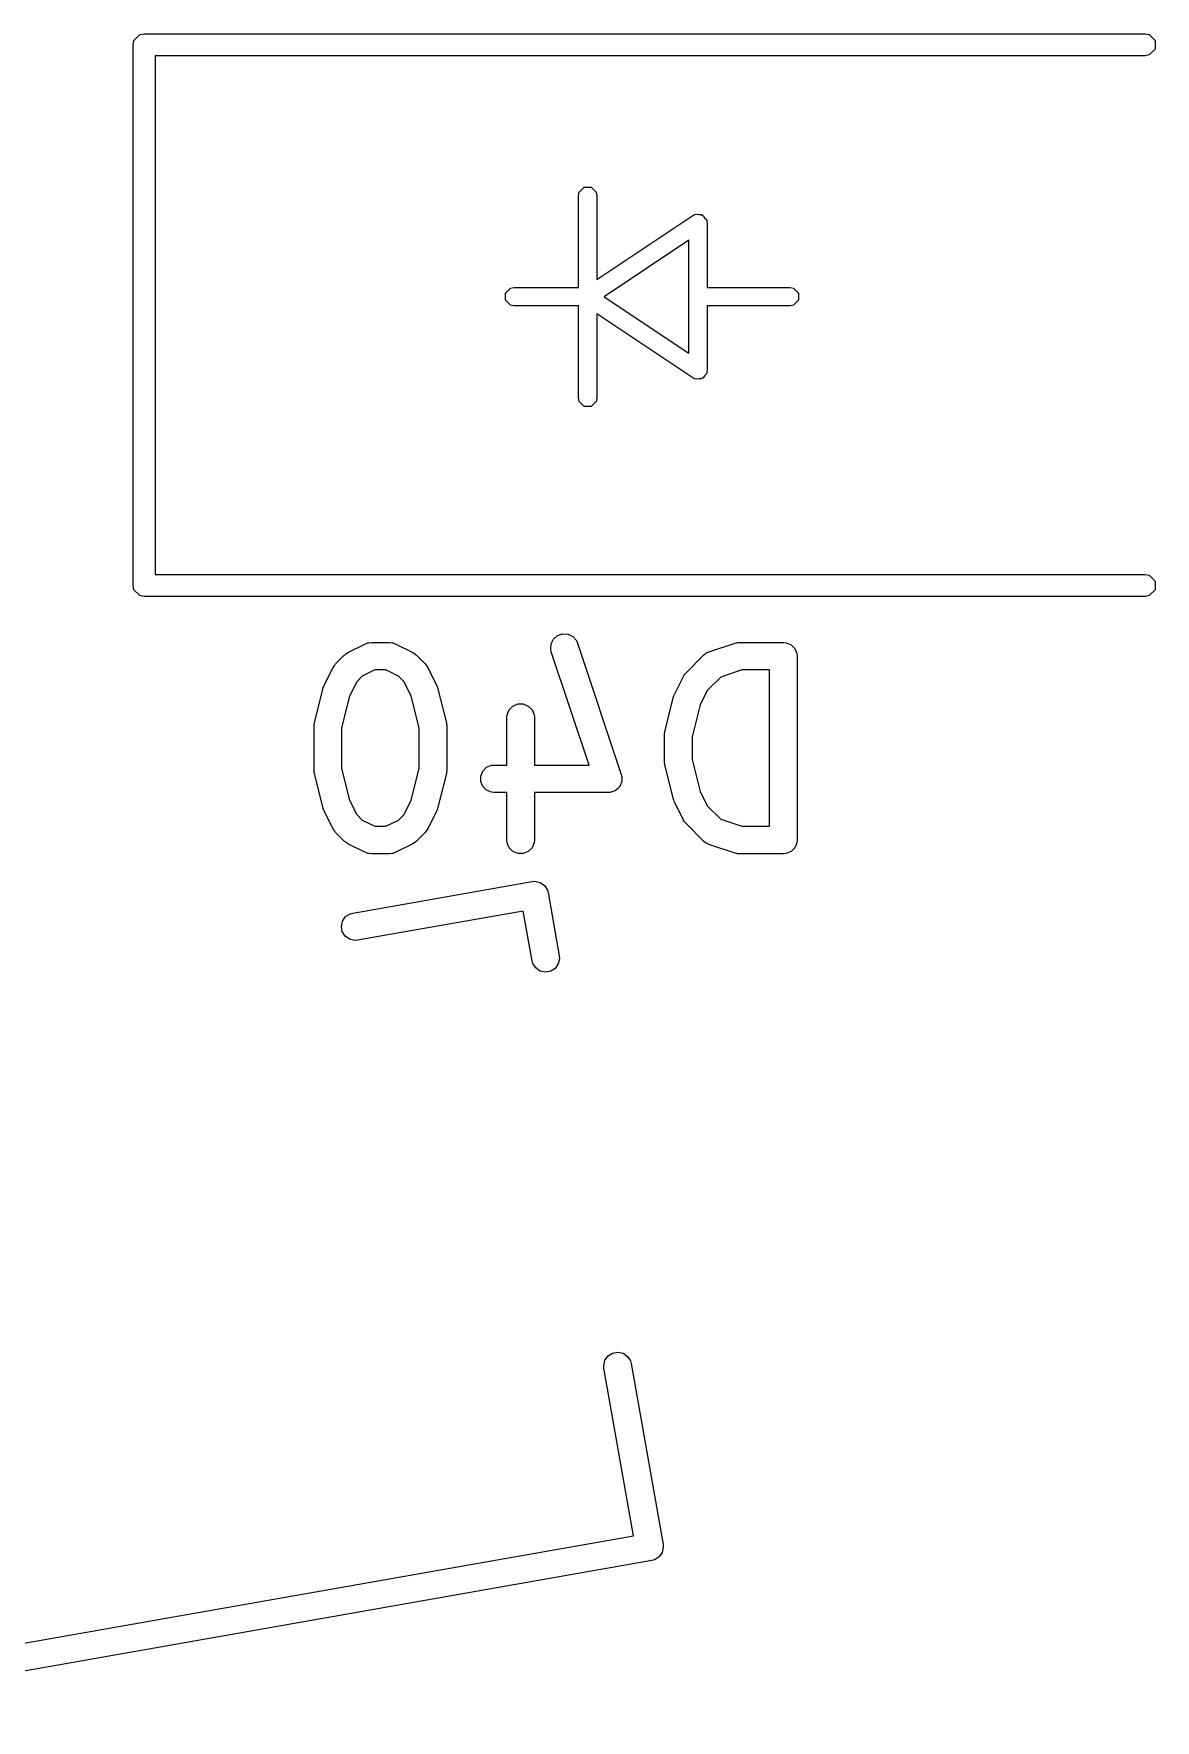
# Model space of a CAD drawing. Extents: x 2.6 to 14.1, y -9.2 to -3.9.
# Drawn here: x 10.7171 to 10.9571, y -6.8605 to -6.4994 of the extents above; entities that cross this region are included whole.
import ezdxf

# ---------------------------------------------------------------- set-up
doc = ezdxf.new("R2010")
doc.units = 0
doc.header["$MEASUREMENT"] = 0
doc.layers.add('BLACK', color=7, linetype='CONTINUOUS')

msp = doc.modelspace()

# ---------------------------------------------------------------- linework, layer by layer
at = {"layer": 'BLACK', "linetype": 'CONTINUOUS'}
for p, q in [((10.73835, -6.5018), (10.73853, -6.5009)), ((10.73835, -6.61755), (10.73835, -6.5018)), ((10.73853, -6.5009), (10.73981, -6.49962)), ((10.73981, -6.49962), (10.74071, -6.49944)), ((10.74071, -6.49944), (10.95489, -6.49944)), ((10.95489, -6.49944), (10.95579, -6.49962)), ((10.95579, -6.49962), (10.95707, -6.5009)), ((10.95707, -6.5009), (10.95707, -6.50271)), ((10.95489, -6.50417), (10.74307, -6.50417)), ((10.74307, -6.50417), (10.74307, -6.61519)), ((10.95579, -6.50399), (10.95489, -6.50417)), ((10.95707, -6.50271), (10.95579, -6.50399)), ((10.83363, -6.53409), (10.83378, -6.53333)), ((10.83363, -6.55377), (10.83363, -6.53409)), ((10.83378, -6.53333), (10.83484, -6.53227)), ((10.83484, -6.53227), (10.83635, -6.53227)), ((10.83635, -6.53227), (10.83741, -6.53333)), ((10.83741, -6.53333), (10.83756, -6.53409)), ((10.83756, -6.53409), (10.83756, -6.55206)), ((10.83756, -6.55206), (10.85812, -6.53835)), ((10.85812, -6.53835), (10.85839, -6.53824)), ((10.85839, -6.53824), (10.85846, -6.53817)), ((10.85846, -6.53817), (10.85856, -6.53817)), ((10.85856, -6.53817), (10.85883, -6.53806)), ((10.85883, -6.53806), (10.8594, -6.53817)), ((10.8594, -6.53817), (10.85997, -6.53817)), ((10.85997, -6.53817), (10.86011, -6.53832)), ((10.86011, -6.53832), (10.86031, -6.53836)), ((10.86031, -6.53836), (10.86063, -6.53883)), ((10.86063, -6.53883), (10.86104, -6.53924)), ((10.86104, -6.53924), (10.86109, -6.53953)), ((10.86109, -6.53953), (10.86115, -6.53961)), ((10.86115, -6.53961), (10.86113, -6.53971)), ((10.86113, -6.53971), (10.86119, -6.53999)), ((10.86119, -6.53999), (10.86119, -6.55377)), ((10.85725, -6.54367), (10.83914, -6.55574)), ((10.85725, -6.56781), (10.85725, -6.54367)), ((10.81803, -6.55499), (10.81909, -6.55392)), ((10.81803, -6.55649), (10.81803, -6.55499)), ((10.81909, -6.55756), (10.81803, -6.55649)), ((10.81909, -6.55392), (10.81985, -6.55377)), ((10.81985, -6.55377), (10.83363, -6.55377)), ((10.83914, -6.55574), (10.85725, -6.56781)), ((10.86119, -6.55377), (10.8789, -6.55377)), ((10.8789, -6.55377), (10.87965, -6.55392)), ((10.87965, -6.55392), (10.88072, -6.55499)), ((10.88072, -6.55649), (10.87965, -6.55756)), ((10.88072, -6.55499), (10.88072, -6.55649)), ((10.81985, -6.55771), (10.81909, -6.55756)), ((10.83363, -6.55771), (10.81985, -6.55771)), ((10.83363, -6.57739), (10.83363, -6.55771)), ((10.85812, -6.57313), (10.83756, -6.55942)), ((10.83756, -6.55942), (10.83756, -6.57739)), ((10.8789, -6.55771), (10.86119, -6.55771)), ((10.86119, -6.55771), (10.86119, -6.57149)), ((10.87965, -6.55756), (10.8789, -6.55771)), ((10.85839, -6.57324), (10.85812, -6.57313)), ((10.85846, -6.57331), (10.85839, -6.57324)), ((10.85856, -6.57331), (10.85846, -6.57331)), ((10.85883, -6.57342), (10.85856, -6.57331)), ((10.8594, -6.57331), (10.85883, -6.57342)), ((10.85997, -6.57331), (10.8594, -6.57331)), ((10.86011, -6.57316), (10.85997, -6.57331)), ((10.86031, -6.57312), (10.86011, -6.57316)), ((10.86063, -6.57265), (10.86031, -6.57312)), ((10.86104, -6.57224), (10.86063, -6.57265)), ((10.86109, -6.57195), (10.86104, -6.57224)), ((10.86115, -6.57187), (10.86109, -6.57195)), ((10.86119, -6.57149), (10.86113, -6.57177)), ((10.86113, -6.57177), (10.86115, -6.57187)), ((10.83378, -6.57815), (10.83363, -6.57739)), ((10.83484, -6.57921), (10.83378, -6.57815)), ((10.83741, -6.57815), (10.83635, -6.57921)), ((10.83756, -6.57739), (10.83741, -6.57815)), ((10.83635, -6.57921), (10.83484, -6.57921)), ((10.73853, -6.61846), (10.73835, -6.61755)), ((10.74307, -6.61519), (10.95489, -6.61519)), ((10.95489, -6.61519), (10.95579, -6.61537)), ((10.95579, -6.61537), (10.95707, -6.61665)), ((10.95707, -6.61665), (10.95707, -6.61846)), ((10.73981, -6.61973), (10.73853, -6.61846)), ((10.74071, -6.61991), (10.73981, -6.61973)), ((10.95489, -6.61991), (10.74071, -6.61991)), ((10.95579, -6.61973), (10.95489, -6.61991)), ((10.95707, -6.61846), (10.95579, -6.61973)), ((10.82829, -6.62902), (10.82916, -6.62826)), ((10.82916, -6.62826), (10.83026, -6.6279)), ((10.83026, -6.6279), (10.83141, -6.62798)), ((10.83141, -6.62798), (10.83244, -6.62849)), ((10.83244, -6.62849), (10.83319, -6.62936)), ((10.78167, -6.63436), (10.78354, -6.63249)), ((10.78354, -6.63249), (10.78377, -6.6323)), ((10.78377, -6.6323), (10.78382, -6.63224)), ((10.78382, -6.63224), (10.78391, -6.63219)), ((10.78391, -6.63219), (10.78399, -6.63212)), ((10.78399, -6.63212), (10.78406, -6.63209)), ((10.78406, -6.63209), (10.78431, -6.63194)), ((10.78431, -6.63194), (10.78806, -6.63006)), ((10.78806, -6.63006), (10.7886, -6.62985)), ((10.7886, -6.62985), (10.78871, -6.62985)), ((10.78871, -6.62985), (10.78881, -6.62981)), ((10.78881, -6.62981), (10.78938, -6.62975)), ((10.78938, -6.62975), (10.79313, -6.62975)), ((10.79313, -6.62975), (10.79371, -6.62981)), ((10.79371, -6.62981), (10.79381, -6.62985)), ((10.79381, -6.62985), (10.79391, -6.62985)), ((10.79391, -6.62985), (10.79445, -6.63006)), ((10.79445, -6.63006), (10.7982, -6.63194)), ((10.7982, -6.63194), (10.79845, -6.63209)), ((10.79845, -6.63209), (10.79852, -6.63212)), ((10.79852, -6.63212), (10.7986, -6.63219)), ((10.7986, -6.63219), (10.79869, -6.63224)), ((10.79869, -6.63224), (10.79874, -6.6323)), ((10.79874, -6.6323), (10.79897, -6.63249)), ((10.79897, -6.63249), (10.80084, -6.63436)), ((10.8277, -6.6312), (10.82778, -6.63005)), ((10.82783, -6.63176), (10.8277, -6.6312)), ((10.82778, -6.63005), (10.82829, -6.62902)), ((10.8359, -6.656), (10.82783, -6.63176)), ((10.83319, -6.62936), (10.83343, -6.62989)), ((10.83343, -6.62989), (10.8428, -6.65801)), ((10.85666, -6.63624), (10.86041, -6.63249)), ((10.86041, -6.63249), (10.86086, -6.63212)), ((10.86086, -6.63212), (10.86095, -6.63208)), ((10.86095, -6.63208), (10.86104, -6.63201)), ((10.86104, -6.63201), (10.86156, -6.63178)), ((10.86156, -6.63178), (10.86719, -6.6299)), ((10.86719, -6.6299), (10.86747, -6.62984)), ((10.86747, -6.62984), (10.86755, -6.62981)), ((10.86755, -6.62981), (10.86765, -6.6298)), ((10.86765, -6.6298), (10.86775, -6.62977)), ((10.86775, -6.62977), (10.86783, -6.62978)), ((10.86783, -6.62978), (10.86812, -6.62975)), ((10.86812, -6.62975), (10.8775, -6.62975)), ((10.8775, -6.62975), (10.87807, -6.62981)), ((10.87807, -6.62981), (10.87914, -6.63025)), ((10.87914, -6.63025), (10.87995, -6.63106)), ((10.87995, -6.63106), (10.88039, -6.63213)), ((10.88039, -6.63213), (10.88045, -6.6327)), ((10.77924, -6.63888), (10.78112, -6.63513)), ((10.78112, -6.63513), (10.78127, -6.63488)), ((10.78127, -6.63488), (10.7813, -6.63481)), ((10.7813, -6.63481), (10.78137, -6.63473)), ((10.78137, -6.63473), (10.78142, -6.63464)), ((10.78142, -6.63464), (10.78148, -6.63459)), ((10.78148, -6.63459), (10.78167, -6.63436)), ((10.79008, -6.63565), (10.78738, -6.637)), ((10.79243, -6.63565), (10.79008, -6.63565)), ((10.79513, -6.637), (10.79243, -6.63565)), ((10.80084, -6.63436), (10.80103, -6.63459)), ((10.80103, -6.63459), (10.80109, -6.63464)), ((10.80109, -6.63464), (10.80114, -6.63473)), ((10.80114, -6.63473), (10.80121, -6.63481)), ((10.80121, -6.63481), (10.80124, -6.63488)), ((10.80124, -6.63488), (10.8014, -6.63513)), ((10.8014, -6.63513), (10.80327, -6.63888)), ((10.8686, -6.63565), (10.86409, -6.63716)), ((10.87454, -6.63565), (10.8686, -6.63565)), ((10.87454, -6.66912), (10.87454, -6.63565)), ((10.88045, -6.6327), (10.88045, -6.67207)), ((10.77714, -6.64698), (10.77902, -6.63948)), ((10.77902, -6.63948), (10.77903, -6.63944)), ((10.77903, -6.63942), (10.77913, -6.63918)), ((10.77903, -6.63944), (10.77903, -6.63942)), ((10.77913, -6.63918), (10.77921, -6.63894)), ((10.77921, -6.63894), (10.77923, -6.63892)), ((10.77923, -6.63892), (10.77924, -6.63888)), ((10.78618, -6.6382), (10.78467, -6.64123)), ((10.78738, -6.637), (10.78618, -6.6382)), ((10.79633, -6.6382), (10.79513, -6.637)), ((10.79784, -6.64123), (10.79633, -6.6382)), ((10.80327, -6.63888), (10.80329, -6.63892)), ((10.80329, -6.63892), (10.8033, -6.63894)), ((10.8033, -6.63894), (10.80339, -6.63918)), ((10.80339, -6.63918), (10.80348, -6.63942)), ((10.80348, -6.63942), (10.80348, -6.63944)), ((10.80348, -6.63944), (10.80349, -6.63948)), ((10.80349, -6.63948), (10.80537, -6.64698)), ((10.85423, -6.64075), (10.85611, -6.63701)), ((10.85611, -6.63701), (10.85626, -6.63676)), ((10.85626, -6.63676), (10.85629, -6.63669)), ((10.85629, -6.63669), (10.85636, -6.6366)), ((10.85636, -6.6366), (10.85642, -6.63652)), ((10.85642, -6.63652), (10.85647, -6.63646)), ((10.85647, -6.63646), (10.85666, -6.63624)), ((10.86409, -6.63716), (10.86117, -6.64007)), ((10.78467, -6.64123), (10.78296, -6.64806)), ((10.79955, -6.64806), (10.79784, -6.64123)), ((10.8188, -6.64418), (10.81961, -6.64337)), ((10.81961, -6.64337), (10.82068, -6.64293)), ((10.82068, -6.64293), (10.82183, -6.64293)), ((10.82183, -6.64293), (10.82289, -6.64337)), ((10.82289, -6.64337), (10.82371, -6.64418)), ((10.85213, -6.64886), (10.85401, -6.64136)), ((10.85401, -6.64136), (10.85402, -6.64132)), ((10.85402, -6.64132), (10.85403, -6.6413)), ((10.85403, -6.6413), (10.85412, -6.64106)), ((10.85412, -6.64106), (10.8542, -6.64081)), ((10.8542, -6.64081), (10.85422, -6.6408)), ((10.85422, -6.6408), (10.85423, -6.64075)), ((10.85966, -6.64311), (10.85795, -6.64994)), ((10.86117, -6.64007), (10.85966, -6.64311)), ((10.77713, -6.64708), (10.77714, -6.64698)), ((10.80537, -6.64698), (10.80538, -6.64708)), ((10.8183, -6.64582), (10.81836, -6.64525)), ((10.8183, -6.656), (10.8183, -6.64582)), ((10.81836, -6.64525), (10.8188, -6.64418)), ((10.82371, -6.64418), (10.82415, -6.64525)), ((10.82415, -6.64525), (10.82421, -6.64582)), ((10.82421, -6.64582), (10.82421, -6.656)), ((10.77705, -6.6477), (10.77706, -6.6476)), ((10.77705, -6.65707), (10.77705, -6.6477)), ((10.77706, -6.64756), (10.77709, -6.64734)), ((10.77706, -6.6476), (10.77706, -6.64756)), ((10.77709, -6.64734), (10.77711, -6.64712)), ((10.77711, -6.64712), (10.77713, -6.64708)), ((10.78296, -6.64806), (10.78296, -6.65671)), ((10.79955, -6.65671), (10.79955, -6.64806)), ((10.80538, -6.64708), (10.8054, -6.64712)), ((10.8054, -6.64712), (10.80542, -6.64734)), ((10.80542, -6.64734), (10.80545, -6.64756)), ((10.80545, -6.64756), (10.80545, -6.6476)), ((10.80545, -6.6476), (10.80546, -6.6477)), ((10.80546, -6.6477), (10.80546, -6.65707)), ((10.85205, -6.64943), (10.85208, -6.64922)), ((10.85206, -6.64947), (10.85205, -6.64943)), ((10.85205, -6.64957), (10.85206, -6.64947)), ((10.85205, -6.6552), (10.85205, -6.64957)), ((10.85208, -6.64922), (10.8521, -6.649)), ((10.8521, -6.649), (10.85212, -6.64896)), ((10.85212, -6.64896), (10.85213, -6.64886)), ((10.85795, -6.64994), (10.85795, -6.65484)), ((10.77706, -6.65717), (10.77705, -6.65707)), ((10.77706, -6.65722), (10.77706, -6.65717)), ((10.77709, -6.65743), (10.77706, -6.65722)), ((10.77711, -6.65765), (10.77709, -6.65743)), ((10.77713, -6.65769), (10.77711, -6.65765)), ((10.77714, -6.65779), (10.77713, -6.65769)), ((10.77902, -6.66529), (10.77714, -6.65779)), ((10.78296, -6.65671), (10.78467, -6.66354)), ((10.79784, -6.66354), (10.79955, -6.65671)), ((10.80537, -6.65779), (10.80349, -6.66529)), ((10.80538, -6.65769), (10.80537, -6.65779)), ((10.8054, -6.65765), (10.80538, -6.65769)), ((10.80542, -6.65743), (10.8054, -6.65765)), ((10.80545, -6.65722), (10.80542, -6.65743)), ((10.80546, -6.65707), (10.80545, -6.65717)), ((10.80545, -6.65717), (10.80545, -6.65722)), ((10.81273, -6.65837), (10.81317, -6.65731)), ((10.81317, -6.65731), (10.81399, -6.65649)), ((10.81399, -6.65649), (10.81505, -6.65605)), ((10.81505, -6.65605), (10.81563, -6.656)), ((10.81563, -6.656), (10.8183, -6.656)), ((10.82421, -6.656), (10.8359, -6.656)), ((10.85206, -6.6553), (10.85205, -6.6552)), ((10.85205, -6.65534), (10.85206, -6.6553)), ((10.85208, -6.65556), (10.85205, -6.65534)), ((10.8521, -6.65577), (10.85208, -6.65556)), ((10.85212, -6.65581), (10.8521, -6.65577)), ((10.85213, -6.65591), (10.85212, -6.65581)), ((10.85401, -6.66341), (10.85213, -6.65591)), ((10.85795, -6.65484), (10.85966, -6.66167)), ((10.81273, -6.65952), (10.81273, -6.65837)), ((10.81317, -6.66059), (10.81273, -6.65952)), ((10.81399, -6.6614), (10.81317, -6.66059)), ((10.81505, -6.66184), (10.81399, -6.6614)), ((10.84154, -6.66144), (10.84146, -6.66151)), ((10.84164, -6.6614), (10.84154, -6.66144)), ((10.84198, -6.66107), (10.84164, -6.6614)), ((10.84233, -6.66076), (10.84198, -6.66107)), ((10.84238, -6.66066), (10.84233, -6.66076)), ((10.84246, -6.66059), (10.84238, -6.66066)), ((10.84264, -6.66015), (10.84246, -6.66059)), ((10.84285, -6.65973), (10.84264, -6.66015)), ((10.8428, -6.65801), (10.84287, -6.6583)), ((10.84286, -6.65962), (10.84285, -6.65973)), ((10.8429, -6.65952), (10.84286, -6.65962)), ((10.84287, -6.6583), (10.8429, -6.65837)), ((10.8429, -6.65837), (10.8429, -6.65843)), ((10.8429, -6.65843), (10.84293, -6.65858)), ((10.84293, -6.65858), (10.8429, -6.65905)), ((10.8429, -6.65905), (10.8429, -6.65952)), ((10.78467, -6.66354), (10.78618, -6.66657)), ((10.79633, -6.66657), (10.79784, -6.66354)), ((10.81563, -6.6619), (10.81505, -6.66184)), ((10.8183, -6.6619), (10.81563, -6.6619)), ((10.8183, -6.67207), (10.8183, -6.6619)), ((10.84, -6.6619), (10.82421, -6.6619)), ((10.82421, -6.6619), (10.82421, -6.67207)), ((10.84029, -6.66187), (10.84, -6.6619)), ((10.84037, -6.66188), (10.84029, -6.66187)), ((10.84043, -6.66186), (10.84037, -6.66188)), ((10.84058, -6.66184), (10.84043, -6.66186)), ((10.84101, -6.66166), (10.84058, -6.66184)), ((10.84146, -6.66151), (10.84101, -6.66166)), ((10.85402, -6.66346), (10.85401, -6.66341)), ((10.85403, -6.66348), (10.85402, -6.66346)), ((10.85412, -6.66372), (10.85403, -6.66348)), ((10.8542, -6.66396), (10.85412, -6.66372)), ((10.85422, -6.66398), (10.8542, -6.66396)), ((10.85423, -6.66402), (10.85422, -6.66398)), ((10.85611, -6.66777), (10.85423, -6.66402)), ((10.85966, -6.66167), (10.86117, -6.6647)), ((10.86117, -6.6647), (10.86409, -6.66762)), ((10.77903, -6.66533), (10.77902, -6.66529)), ((10.77903, -6.66535), (10.77903, -6.66533)), ((10.77913, -6.66559), (10.77903, -6.66535)), ((10.77921, -6.66583), (10.77913, -6.66559)), ((10.77923, -6.66585), (10.77921, -6.66583)), ((10.77924, -6.66589), (10.77923, -6.66585)), ((10.78112, -6.66964), (10.77924, -6.66589)), ((10.78618, -6.66657), (10.78738, -6.66777)), ((10.78738, -6.66777), (10.79008, -6.66912)), ((10.79243, -6.66912), (10.79513, -6.66777)), ((10.79513, -6.66777), (10.79633, -6.66657)), ((10.80327, -6.66589), (10.8014, -6.66964)), ((10.80329, -6.66585), (10.80327, -6.66589)), ((10.8033, -6.66583), (10.80329, -6.66585)), ((10.80339, -6.66559), (10.8033, -6.66583)), ((10.80348, -6.66535), (10.80339, -6.66559)), ((10.80349, -6.66529), (10.80348, -6.66533)), ((10.80348, -6.66533), (10.80348, -6.66535)), ((10.85626, -6.66802), (10.85611, -6.66777)), ((10.85629, -6.66809), (10.85626, -6.66802)), ((10.85636, -6.66817), (10.85629, -6.66809)), ((10.85642, -6.66826), (10.85636, -6.66817)), ((10.85647, -6.66831), (10.85642, -6.66826)), ((10.85666, -6.66854), (10.85647, -6.66831)), ((10.86041, -6.67228), (10.85666, -6.66854)), ((10.86409, -6.66762), (10.8686, -6.66912)), ((10.78127, -6.66989), (10.78112, -6.66964)), ((10.7813, -6.66996), (10.78127, -6.66989)), ((10.78137, -6.67004), (10.7813, -6.66996)), ((10.78142, -6.67013), (10.78137, -6.67004)), ((10.78148, -6.67018), (10.78142, -6.67013)), ((10.78167, -6.67041), (10.78148, -6.67018)), ((10.78354, -6.67228), (10.78167, -6.67041)), ((10.78377, -6.67247), (10.78354, -6.67228)), ((10.79008, -6.66912), (10.79243, -6.66912)), ((10.79897, -6.67228), (10.79874, -6.67247)), ((10.80084, -6.67041), (10.79897, -6.67228)), ((10.80103, -6.67018), (10.80084, -6.67041)), ((10.80109, -6.67013), (10.80103, -6.67018)), ((10.80114, -6.67004), (10.80109, -6.67013)), ((10.80121, -6.66996), (10.80114, -6.67004)), ((10.80124, -6.66989), (10.80121, -6.66996)), ((10.8014, -6.66964), (10.80124, -6.66989)), ((10.81836, -6.67265), (10.8183, -6.67207)), ((10.82421, -6.67207), (10.82415, -6.67265)), ((10.86086, -6.67265), (10.86041, -6.67228)), ((10.8686, -6.66912), (10.87454, -6.66912)), ((10.88045, -6.67207), (10.88039, -6.67265)), ((10.78382, -6.67253), (10.78377, -6.67247)), ((10.78391, -6.67259), (10.78382, -6.67253)), ((10.78399, -6.67265), (10.78391, -6.67259)), ((10.78406, -6.67268), (10.78399, -6.67265)), ((10.78431, -6.67284), (10.78406, -6.67268)), ((10.78806, -6.67471), (10.78431, -6.67284)), ((10.7886, -6.67492), (10.78806, -6.67471)), ((10.78871, -6.67493), (10.7886, -6.67492)), ((10.78881, -6.67497), (10.78871, -6.67493)), ((10.78938, -6.67502), (10.78881, -6.67497)), ((10.79313, -6.67502), (10.78938, -6.67502)), ((10.79371, -6.67497), (10.79313, -6.67502)), ((10.79381, -6.67493), (10.79371, -6.67497)), ((10.79391, -6.67492), (10.79381, -6.67493)), ((10.79445, -6.67471), (10.79391, -6.67492)), ((10.7982, -6.67284), (10.79445, -6.67471)), ((10.79845, -6.67268), (10.7982, -6.67284)), ((10.79852, -6.67265), (10.79845, -6.67268)), ((10.7986, -6.67259), (10.79852, -6.67265)), ((10.79869, -6.67253), (10.7986, -6.67259)), ((10.79874, -6.67247), (10.79869, -6.67253)), ((10.8188, -6.67371), (10.81836, -6.67265)), ((10.81961, -6.67453), (10.8188, -6.67371)), ((10.82068, -6.67497), (10.81961, -6.67453)), ((10.82183, -6.67497), (10.82068, -6.67497)), ((10.82289, -6.67453), (10.82183, -6.67497)), ((10.82371, -6.67371), (10.82289, -6.67453)), ((10.82415, -6.67265), (10.82371, -6.67371)), ((10.86095, -6.67269), (10.86086, -6.67265)), ((10.86104, -6.67276), (10.86095, -6.67269)), ((10.86156, -6.673), (10.86104, -6.67276)), ((10.86719, -6.67487), (10.86156, -6.673)), ((10.86747, -6.67494), (10.86719, -6.67487)), ((10.86755, -6.67497), (10.86747, -6.67494)), ((10.86765, -6.67498), (10.86755, -6.67497)), ((10.86775, -6.675), (10.86765, -6.67498)), ((10.86783, -6.675), (10.86775, -6.675)), ((10.86812, -6.67502), (10.86783, -6.675)), ((10.8775, -6.67502), (10.86812, -6.67502)), ((10.87807, -6.67497), (10.8775, -6.67502)), ((10.87914, -6.67453), (10.87807, -6.67497)), ((10.87995, -6.67371), (10.87914, -6.67453)), ((10.88039, -6.67265), (10.87995, -6.67371)), ((10.78534, -6.68769), (10.82372, -6.68092)), ((10.82372, -6.68092), (10.8243, -6.68087)), ((10.8243, -6.68087), (10.82542, -6.68112)), ((10.82542, -6.68112), (10.82637, -6.68178)), ((10.82637, -6.68178), (10.82699, -6.68276)), ((10.82699, -6.68276), (10.82714, -6.68331)), ((10.82714, -6.68331), (10.82953, -6.69688)), ((10.7829, -6.69053), (10.78315, -6.68941)), ((10.78315, -6.68941), (10.78381, -6.68846)), ((10.78381, -6.68846), (10.78478, -6.68784)), ((10.78478, -6.68784), (10.78534, -6.68769)), ((10.82184, -6.68725), (10.78636, -6.6935)), ((10.82372, -6.69791), (10.82184, -6.68725)), ((10.7831, -6.69166), (10.7829, -6.69053)), ((10.78372, -6.69264), (10.7831, -6.69166)), ((10.78466, -6.6933), (10.78372, -6.69264)), ((10.78579, -6.69355), (10.78466, -6.6933)), ((10.78636, -6.6935), (10.78579, -6.69355)), ((10.82958, -6.69746), (10.82933, -6.69859)), ((10.82953, -6.69688), (10.82958, -6.69746)), ((10.82387, -6.69847), (10.82372, -6.69791)), ((10.82449, -6.69944), (10.82387, -6.69847)), ((10.82544, -6.7001), (10.82449, -6.69944)), ((10.82656, -6.70035), (10.82544, -6.7001)), ((10.8277, -6.70015), (10.82656, -6.70035)), ((10.82867, -6.69953), (10.8277, -6.70015)), ((10.82933, -6.69859), (10.82867, -6.69953)), ((10.83906, -6.78457), (10.83931, -6.78344)), ((10.83931, -6.78344), (10.83997, -6.7825)), ((10.83997, -6.7825), (10.84094, -6.78188)), ((10.84094, -6.78188), (10.84207, -6.78168)), ((10.84207, -6.78168), (10.8432, -6.78193)), ((10.8432, -6.78193), (10.84414, -6.78259)), ((10.84414, -6.78259), (10.84476, -6.78356)), ((10.84476, -6.78356), (10.84492, -6.78412)), ((10.84492, -6.78412), (10.85175, -6.82289)), ((10.8391, -6.78515), (10.83906, -6.78457)), ((10.84542, -6.82101), (10.8391, -6.78515)), ((10.65447, -6.85468), (10.84542, -6.82101)), ((10.8518, -6.82347), (10.85155, -6.82459)), ((10.85175, -6.82289), (10.8518, -6.82347)), ((10.84936, -6.82631), (10.6555, -6.8605)), ((10.84992, -6.82616), (10.84936, -6.82631)), ((10.85051, -6.82578), (10.84992, -6.82616)), ((10.85089, -6.82554), (10.85051, -6.82578)), ((10.85155, -6.82459), (10.85089, -6.82554))]:
    msp.add_line(p, q, dxfattribs=at)

doc.saveas('drawing.dxf')
